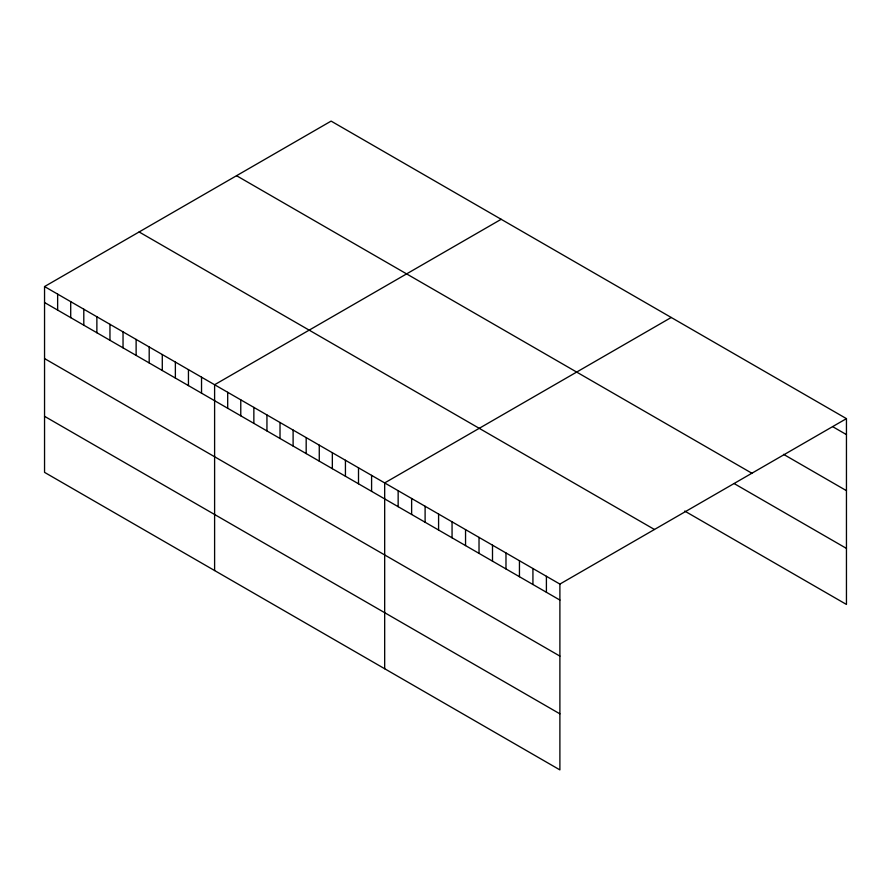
<?xml version="1.0" encoding="UTF-8"?>
<svg xmlns="http://www.w3.org/2000/svg" width="891" height="891" viewBox="0 0 891 891"><rect width="100%" height="100%" fill="white"/><g stroke="black" fill="none" stroke-linecap="round" stroke-linejoin="round"><path stroke-width="1.34" d="M44.55 286.557L559.893 584.084L559.893 769.891L44.55 472.364L44.55 286.557L331.107 121.109L846.45 418.636L846.45 604.443L684.711 511.066M501.176 219.297L214.608 384.734L214.608 570.541M671.235 317.474L384.678 482.922L384.678 668.729M559.893 584.084L846.45 418.636M832.974 426.834L846.45 434.619M783.557 454.343L846.45 490.663M236.549 175.705L751.881 473.232M734.128 483.557L846.45 548.399M139.119 231.961L654.451 529.488M44.55 302.528L559.893 600.066M44.55 358.572L559.893 656.099M44.55 416.32L559.893 713.847M546.406 576.299L546.406 592.281M532.929 568.525L532.929 584.496M519.453 560.74L519.453 576.711M505.977 552.955L505.977 568.937M492.5 545.169L492.5 561.152M479.024 537.396L479.024 553.367M465.548 529.61L465.548 545.593M452.06 521.825L452.06 537.808M438.584 514.051L438.584 530.022M425.107 506.266L425.107 522.249M411.631 498.481L411.631 514.463M398.154 490.707L398.154 506.678M371.592 475.371L371.592 491.353M358.505 467.82L358.505 483.791M345.43 460.268L345.43 476.24M332.343 452.717L332.343 468.688M319.268 445.155L319.268 461.137M306.181 437.604L306.181 453.586M293.106 430.052L293.106 446.035M280.019 422.501L280.019 438.483M266.944 414.95L266.944 430.932M253.857 407.399L253.857 423.37M240.77 399.847L240.77 415.819M227.695 392.296L227.695 408.267M201.533 377.183L201.533 393.165M188.446 369.631L188.446 385.614M175.371 362.08L175.371 378.062M162.285 354.529L162.285 370.511M149.198 346.978L149.198 362.949M136.123 339.426L136.123 355.398M123.036 331.875L123.036 347.846M109.961 324.313L109.961 340.295M96.874 316.762L96.874 332.744M83.799 309.21L83.799 325.193M70.712 301.659L70.712 317.642M57.637 294.108L57.637 310.09"/></g></svg>
